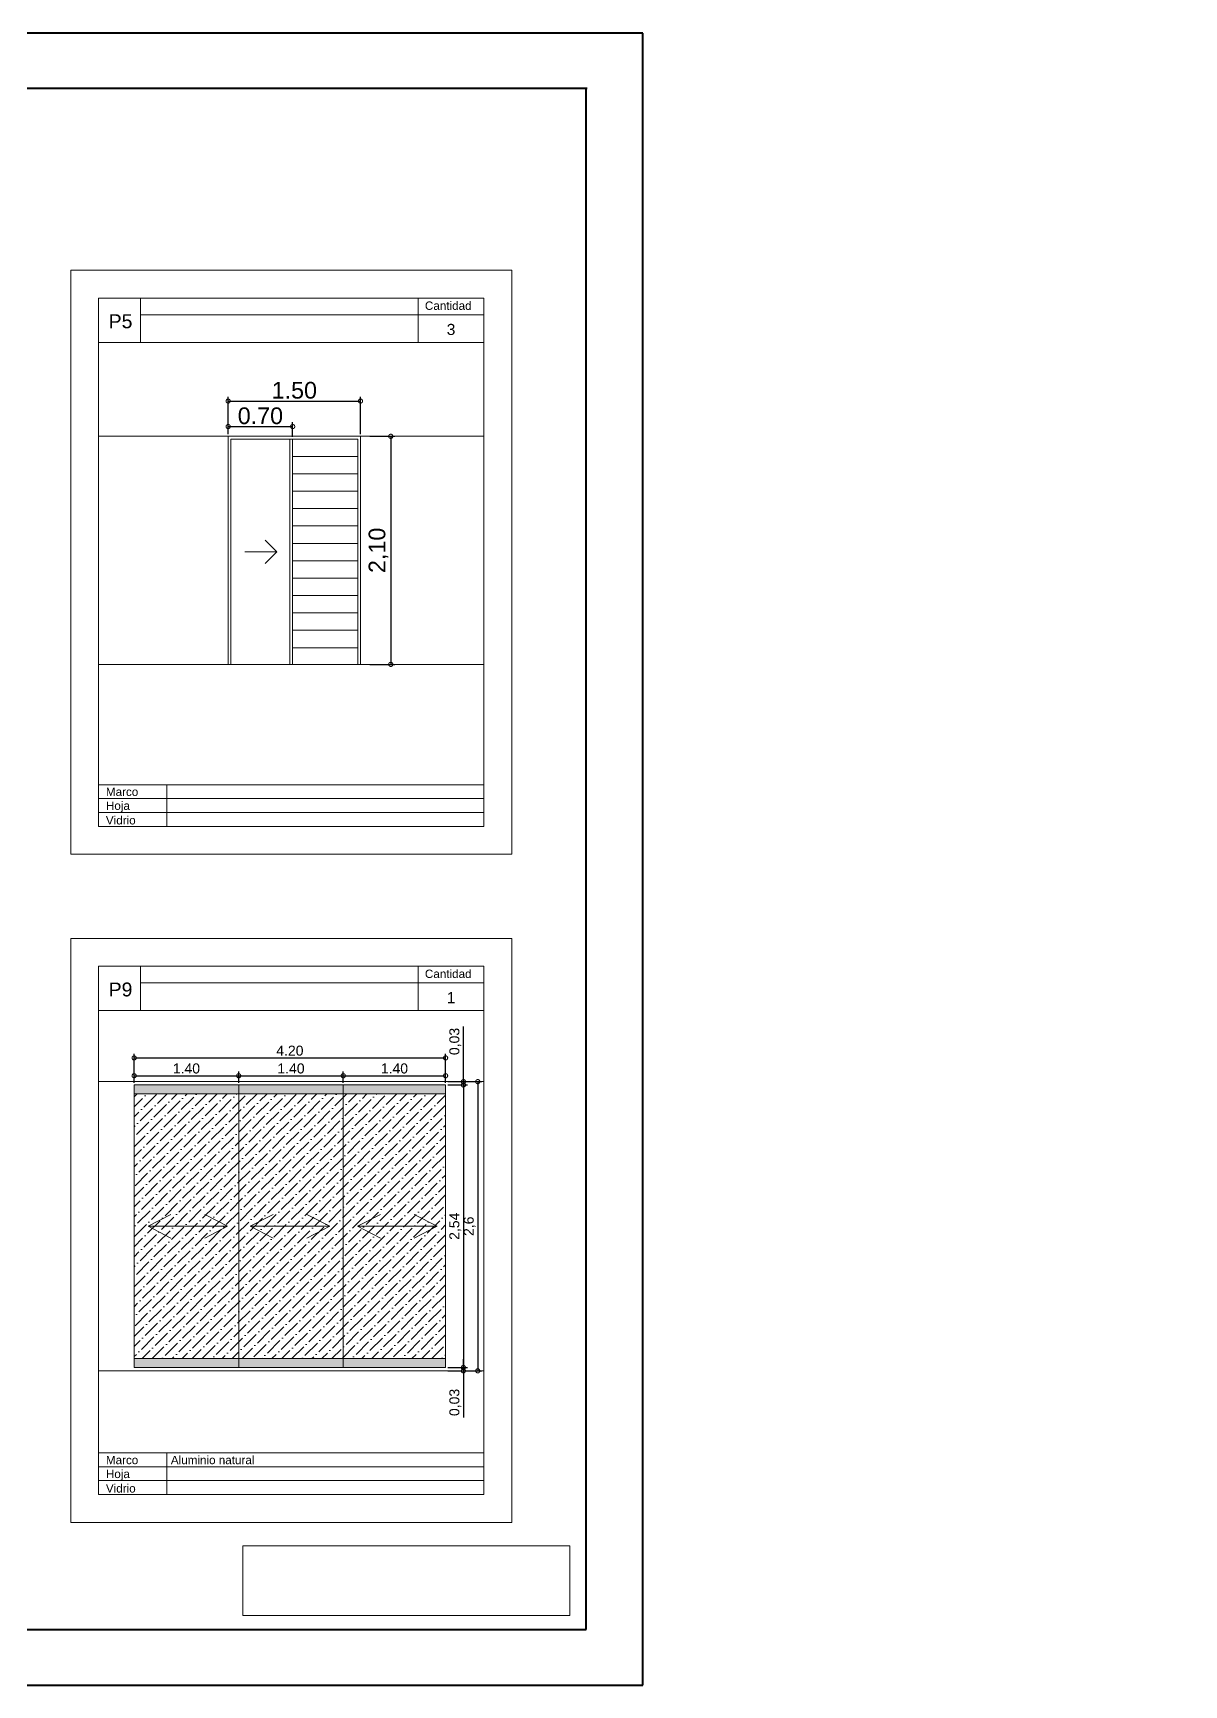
# Model space of a CAD drawing. Header units: millimetres. Extents: x 110427 to 125914, y 76277 to 76441.
# Drawn here: x 114031.14 to 114041.48, y 76291.86 to 76306.71 of the extents above; entities that cross this region are included whole.
import ezdxf

# ---------------------------------------------------------------- set-up
doc = ezdxf.new("R2010")
doc.units = ezdxf.units.MM
for name, pattern in [('ACAD_ISO03W100', [30, 12, -18]), ('ACAD_ISO05W100', [33, 24, -3, 0, -3, 0, -3]), ('JIS_02_0.7', [1.35, 0.75, -0.6])]:
    doc.linetypes.add(name, pattern=pattern)
for name, color, linetype, lineweight in [('0.30', 1, 'Continuous', 30), ('06_CIVIL VISTAS GRUESA', 244, 'Continuous', 13), ('08_CIVIL VISTAS FINO', 251, 'Continuous', 5), ('09_CIVIL PROYECCIONES', 230, 'JIS_02_0.7', 5), ('13_COTAS', 8, 'Continuous', 9), ('Punteada', 4, 'ACAD_ISO05W100', 5), ('texto', 170, 'Continuous', 5)]:
    doc.layers.add(name, color=color, linetype=linetype, lineweight=lineweight)
doc.styles.add('A', font='arial.ttf')
doc.styles.get("Standard").update_dxf_attribs({"font": 'arial.ttf'})
doc.styles.add('Swis721 BT', font='swiss.ttf')
doc.dimstyles.new('ISO-23', dxfattribs={"dimscale": 0.03, "dimtxt": 5, "dimasz": 2.5, "dimexe": 1.25, "dimexo": 0.625, "dimtad": 1, "dimtxsty": 'Swis721 BT', "dimblk": 'DOTSMALL', "dimcen": 2.5, "dimclrt": 150, "dimadec": 0, "dimazin": 0, "dimtfac": 1, "dimtmove": 0, "dimatfit": 3, "dimfxl": 0, "dimarcsym": 0})
picture_1 = doc.add_image_def('image1.png', size_in_pixel=(2031, 433))

# ---------------------------------------------------------------- blocks, each defined once
blk = doc.blocks.new('planilla simple')
at = {"layer": '06_CIVIL VISTAS GRUESA'}
for p, q in [((2743500, 218871), (2739537, 218871)), ((2739537, 218871), (2739537, 213621)), ((2739537, 218871), (2739537, 218496)), ((2743500, 218871), (2743500, 213621)), ((2743250, 218621), (2739787, 218621)), ((2739787, 218621), (2739787, 218221)), ((2739787, 218621), (2743250, 218621)), ((2740162, 218596), (2740162, 218621)), ((2740162, 218221), (2740162, 218596)), ((2743250, 218621), (2743250, 213871)), ((2740162, 218471), (2741354, 218471)), ((2740162, 218471), (2740162, 218346)), ((2741354, 218471), (2741908, 218471)), ((2742473, 218471), (2741908, 218471)), ((2742473, 218471), (2743092, 218471)), ((2743092, 218471), (2743250, 218471)), ((2739787, 218221), (2740162, 218221)), ((2739787, 218221), (2739787, 213871)), ((2740162, 218221), (2743250, 218221)), ((2741908, 218221), (2741908, 218221)), ((2739787, 213871), (2739787, 215121)), ((2739787, 214246), (2743250, 214246)), ((2740400, 214246), (2740400, 213871)), ((2739787, 214121), (2743250, 214121)), ((2739787, 213996), (2743250, 213996)), ((2739787, 213871), (2743250, 213871)), ((2739787, 213871), (2743250, 213871)), ((2739537, 213621), (2743500, 213621))]:
    blk.add_line(p, q, dxfattribs=at)
blk = doc.blocks.new('planilla simple2')
at = {"layer": '06_CIVIL VISTAS GRUESA'}
blk.add_line((2737480, 217738), (2737480, 217338), dxfattribs=at)
at = {"layer": '13_COTAS'}
blk.add_blockref('planilla simple', (-5180, -883), dxfattribs=at)
blk = doc.blocks.new('_DotSmall')
at = {"color": 0, "linetype": 'ByBlock', "const_width": 0.5}
blk.add_lwpolyline([(-0.0625, 0, 1), (0.0625, 0, 1)], format="xyb", close=True, dxfattribs=at)
blk = doc.blocks.new('*D145')
at = {"layer": '13_COTAS', "color": 0, "lineweight": -2}
for p, q in [((114032.891, 76303.102), (114032.891, 76303.209)), ((114032.891, 76303.171), (114033.471, 76303.171)), ((114033.471, 76303.077), (114033.471, 76303.209))]:
    blk.add_line(p, q, dxfattribs=at)
at = {"layer": 'Defpoints', "color": 0}
for p in [(114033.471, 76303.171), (114032.891, 76303.083), (114033.471, 76303.058)]:
    blk.add_point(p, dxfattribs=at)
at = {"layer": '13_COTAS', "color": 0, "lineweight": -2, "xscale": 0.075, "yscale": 0.075, "zscale": 0.075, "rotation": 180}
blk.add_blockref('_DotSmall', (114032.891, 76303.171), dxfattribs=at)
at = {"layer": '13_COTAS', "color": 0, "lineweight": -2, "xscale": 0.075, "yscale": 0.075, "zscale": 0.075}
blk.add_blockref('_DotSmall', (114033.471, 76303.171), dxfattribs=at)
at = {"layer": '13_COTAS', "color": 150, "insert": (114033.181, 76303.267), "char_height": 0.15, "attachment_point": 5, "style": 'Swis721 BT'}
blk.add_mtext('0.70', dxfattribs=at)
blk = doc.blocks.new('*D146')
at = {"layer": '13_COTAS', "color": 0, "lineweight": -2}
for p, q in [((114032.891, 76303.102), (114032.891, 76303.438)), ((114032.891, 76303.4), (114034.081, 76303.4)), ((114034.081, 76303.102), (114034.081, 76303.438))]:
    blk.add_line(p, q, dxfattribs=at)
at = {"layer": 'Defpoints', "color": 0}
for p in [(114034.081, 76303.4), (114032.891, 76303.083), (114034.081, 76303.083)]:
    blk.add_point(p, dxfattribs=at)
at = {"layer": '13_COTAS', "color": 0, "lineweight": -2, "xscale": 0.075, "yscale": 0.075, "zscale": 0.075, "rotation": 180}
blk.add_blockref('_DotSmall', (114032.891, 76303.4), dxfattribs=at)
at = {"layer": '13_COTAS', "color": 0, "lineweight": -2, "xscale": 0.075, "yscale": 0.075, "zscale": 0.075}
blk.add_blockref('_DotSmall', (114034.081, 76303.4), dxfattribs=at)
at = {"layer": '13_COTAS', "color": 150, "insert": (114033.486, 76303.496), "char_height": 0.15, "attachment_point": 5, "style": 'Swis721 BT'}
blk.add_mtext('1.50', dxfattribs=at)
blk = doc.blocks.new('*D64')
at = {"layer": '13_COTAS', "color": 0, "lineweight": -2}
for p, q in [((114034.166, 76303.083), (114034.39, 76303.083)), ((114034.353, 76303.083), (114034.353, 76301.033)), ((114034.166, 76301.033), (114034.39, 76301.033))]:
    blk.add_line(p, q, dxfattribs=at)
at = {"layer": 'Defpoints', "color": 0}
for p in [(114034.147, 76303.083), (114034.147, 76301.033), (114034.353, 76301.033)]:
    blk.add_point(p, dxfattribs=at)
at = {"layer": '13_COTAS', "color": 0, "lineweight": -2, "xscale": 0.075, "yscale": 0.075, "zscale": 0.075}
for p, rotation in [((114034.353, 76303.083), 90), ((114034.353, 76301.033), 270)]:
    blk.add_blockref('_DotSmall', p, dxfattribs=dict(at, rotation=rotation))
at = {"layer": '13_COTAS', "color": 150, "insert": (114034.243, 76302.058), "char_height": 0.15, "attachment_point": 5, "rotation": 90, "style": 'Swis721 BT'}
blk.add_mtext('2,10', dxfattribs=at)
blk = doc.blocks.new('*D214')
at = {"layer": '13_COTAS', "color": 0, "lineweight": -2}
for p, q in [((114032.046, 76297.271), (114032.046, 76297.532)), ((114034.846, 76297.271), (114034.846, 76297.532)), ((114032.046, 76297.495), (114034.846, 76297.495))]:
    blk.add_line(p, q, dxfattribs=at)
at = {"layer": 'Defpoints', "color": 0}
for p in [(114034.846, 76297.495), (114032.046, 76297.252), (114034.846, 76297.252)]:
    blk.add_point(p, dxfattribs=at)
at = {"layer": '13_COTAS', "color": 0, "lineweight": -2, "xscale": 0.075, "yscale": 0.075, "zscale": 0.075, "rotation": 180}
blk.add_blockref('_DotSmall', (114032.046, 76297.495), dxfattribs=at)
at = {"layer": '13_COTAS', "color": 0, "lineweight": -2, "xscale": 0.075, "yscale": 0.075, "zscale": 0.075}
blk.add_blockref('_DotSmall', (114034.846, 76297.495), dxfattribs=at)
at = {"layer": '13_COTAS', "color": 150, "insert": (114033.446, 76297.56), "char_height": 0.09, "attachment_point": 5, "style": 'Swis721 BT'}
blk.add_mtext('4.20', dxfattribs=at)
blk = doc.blocks.new('*D215')
at = {"layer": '13_COTAS', "color": 0, "lineweight": -2}
for p, q in [((114032.046, 76297.271), (114032.046, 76297.373)), ((114032.986, 76297.271), (114032.986, 76297.373)), ((114032.046, 76297.335), (114032.986, 76297.335))]:
    blk.add_line(p, q, dxfattribs=at)
at = {"layer": 'Defpoints', "color": 0}
for p in [(114032.046, 76297.252), (114032.986, 76297.335), (114032.986, 76297.252)]:
    blk.add_point(p, dxfattribs=at)
at = {"layer": '13_COTAS', "color": 0, "lineweight": -2, "xscale": 0.075, "yscale": 0.075, "zscale": 0.075, "rotation": 180}
blk.add_blockref('_DotSmall', (114032.046, 76297.335), dxfattribs=at)
at = {"layer": '13_COTAS', "color": 0, "lineweight": -2, "xscale": 0.075, "yscale": 0.075, "zscale": 0.075}
blk.add_blockref('_DotSmall', (114032.986, 76297.335), dxfattribs=at)
at = {"layer": '13_COTAS', "color": 150, "insert": (114032.516, 76297.4), "char_height": 0.09, "attachment_point": 5, "style": 'Swis721 BT'}
blk.add_mtext('1.40', dxfattribs=at)
blk = doc.blocks.new('*D216')
at = {"layer": '13_COTAS', "color": 0, "lineweight": -2}
for p, q in [((114032.986, 76297.271), (114032.986, 76297.373)), ((114033.926, 76297.271), (114033.926, 76297.373)), ((114032.986, 76297.335), (114033.926, 76297.335))]:
    blk.add_line(p, q, dxfattribs=at)
at = {"layer": 'Defpoints', "color": 0}
for p in [(114032.986, 76297.252), (114033.926, 76297.335), (114033.926, 76297.252)]:
    blk.add_point(p, dxfattribs=at)
at = {"layer": '13_COTAS', "color": 0, "lineweight": -2, "xscale": 0.075, "yscale": 0.075, "zscale": 0.075, "rotation": 180}
blk.add_blockref('_DotSmall', (114032.986, 76297.335), dxfattribs=at)
at = {"layer": '13_COTAS', "color": 0, "lineweight": -2, "xscale": 0.075, "yscale": 0.075, "zscale": 0.075}
blk.add_blockref('_DotSmall', (114033.926, 76297.335), dxfattribs=at)
at = {"layer": '13_COTAS', "color": 150, "insert": (114033.456, 76297.4), "char_height": 0.09, "attachment_point": 5, "style": 'Swis721 BT'}
blk.add_mtext('1.40', dxfattribs=at)
blk = doc.blocks.new('*D217')
at = {"layer": '13_COTAS', "color": 0, "lineweight": -2}
for p, q in [((114033.926, 76297.271), (114033.926, 76297.373)), ((114034.846, 76297.271), (114034.846, 76297.373)), ((114033.926, 76297.335), (114034.846, 76297.335))]:
    blk.add_line(p, q, dxfattribs=at)
at = {"layer": 'Defpoints', "color": 0}
for p in [(114033.926, 76297.252), (114034.846, 76297.335), (114034.846, 76297.252)]:
    blk.add_point(p, dxfattribs=at)
at = {"layer": '13_COTAS', "color": 0, "lineweight": -2, "xscale": 0.075, "yscale": 0.075, "zscale": 0.075, "rotation": 180}
blk.add_blockref('_DotSmall', (114033.926, 76297.335), dxfattribs=at)
at = {"layer": '13_COTAS', "color": 0, "lineweight": -2, "xscale": 0.075, "yscale": 0.075, "zscale": 0.075}
blk.add_blockref('_DotSmall', (114034.846, 76297.335), dxfattribs=at)
at = {"layer": '13_COTAS', "color": 150, "insert": (114034.386, 76297.4), "char_height": 0.09, "attachment_point": 5, "style": 'Swis721 BT'}
blk.add_mtext('1.40', dxfattribs=at)
blk = doc.blocks.new('*D218')
at = {"layer": '13_COTAS', "color": 0, "lineweight": -2}
for p, q in [((114035.006, 76297.282), (114035.006, 76297.777)), ((114034.937, 76297.282), (114035.044, 76297.282)), ((114034.937, 76297.252), (114035.044, 76297.252)), ((114035.006, 76297.252), (114035.006, 76297.282)), ((114035.006, 76297.252), (114035.006, 76297.177))]:
    blk.add_line(p, q, dxfattribs=at)
at = {"layer": 'Defpoints', "color": 0}
for p in [(114034.918, 76297.282), (114034.918, 76297.252), (114035.006, 76297.252)]:
    blk.add_point(p, dxfattribs=at)
at = {"layer": '13_COTAS', "color": 0, "lineweight": -2, "xscale": 0.075, "yscale": 0.075, "zscale": 0.075}
for p, rotation in [((114035.006, 76297.282), 270), ((114035.006, 76297.252), 90)]:
    blk.add_blockref('_DotSmall', p, dxfattribs=dict(at, rotation=rotation))
at = {"layer": '13_COTAS', "color": 150, "insert": (114034.933, 76297.643), "char_height": 0.09, "attachment_point": 5, "rotation": 90, "style": 'Swis721 BT'}
blk.add_mtext('0,03', dxfattribs=at)
blk = doc.blocks.new('*D220')
at = {"layer": '13_COTAS', "color": 0, "lineweight": -2}
for p, q in [((114034.865, 76297.252), (114035.044, 76297.252)), ((114035.006, 76297.252), (114035.006, 76294.712)), ((114034.865, 76294.712), (114035.044, 76294.712))]:
    blk.add_line(p, q, dxfattribs=at)
at = {"layer": 'Defpoints', "color": 0}
for p in [(114034.846, 76297.252), (114034.846, 76294.712), (114035.006, 76294.712)]:
    blk.add_point(p, dxfattribs=at)
at = {"layer": '13_COTAS', "color": 0, "lineweight": -2, "xscale": 0.075, "yscale": 0.075, "zscale": 0.075}
for p, rotation in [((114035.006, 76297.252), 90), ((114035.006, 76294.712), 270)]:
    blk.add_blockref('_DotSmall', p, dxfattribs=dict(at, rotation=rotation))
at = {"layer": '13_COTAS', "color": 150, "insert": (114034.933, 76295.982), "char_height": 0.09, "attachment_point": 5, "rotation": 90, "style": 'Swis721 BT'}
blk.add_mtext('2,54', dxfattribs=at)
blk = doc.blocks.new('*D221')
at = {"layer": '13_COTAS', "color": 0, "lineweight": -2}
for p, q in [((114034.865, 76294.712), (114035.044, 76294.712)), ((114035.006, 76294.712), (114035.006, 76294.787)), ((114035.006, 76294.712), (114035.006, 76294.682)), ((114034.865, 76294.682), (114035.044, 76294.682)), ((114035.006, 76294.682), (114035.006, 76294.264))]:
    blk.add_line(p, q, dxfattribs=at)
at = {"layer": 'Defpoints', "color": 0}
for p in [(114034.846, 76294.712), (114034.846, 76294.682), (114035.006, 76294.682)]:
    blk.add_point(p, dxfattribs=at)
at = {"layer": '13_COTAS', "color": 0, "lineweight": -2, "xscale": 0.075, "yscale": 0.075, "zscale": 0.075}
for p, rotation in [((114035.006, 76294.712), 270), ((114035.006, 76294.682), 90)]:
    blk.add_blockref('_DotSmall', p, dxfattribs=dict(at, rotation=rotation))
at = {"layer": '13_COTAS', "color": 150, "insert": (114034.933, 76294.398), "char_height": 0.09, "attachment_point": 5, "rotation": 90, "style": 'Swis721 BT'}
blk.add_mtext('0,03', dxfattribs=at)
blk = doc.blocks.new('*D219')
at = {"layer": '13_COTAS', "color": 0, "lineweight": -2}
for p, q in [((114034.865, 76297.282), (114035.172, 76297.282)), ((114035.135, 76297.282), (114035.135, 76294.682)), ((114034.865, 76294.682), (114035.172, 76294.682))]:
    blk.add_line(p, q, dxfattribs=at)
at = {"layer": 'Defpoints', "color": 0}
for p in [(114034.846, 76297.282), (114034.846, 76294.682), (114035.135, 76294.682)]:
    blk.add_point(p, dxfattribs=at)
at = {"layer": '13_COTAS', "color": 0, "lineweight": -2, "xscale": 0.075, "yscale": 0.075, "zscale": 0.075}
for p, rotation in [((114035.135, 76297.282), 90), ((114035.135, 76294.682), 270)]:
    blk.add_blockref('_DotSmall', p, dxfattribs=dict(at, rotation=rotation))
at = {"layer": '13_COTAS', "color": 150, "insert": (114035.062, 76295.982), "char_height": 0.09, "attachment_point": 5, "rotation": 90, "style": 'Swis721 BT'}
blk.add_mtext('2,6', dxfattribs=at)
blk = doc.blocks.new('marco a3')
at = {"layer": '0.30', "color": 18, "lineweight": 40}
for p, q in [((-60.305, 56.936), (-76.055, 56.936)), ((-76.055, 56.936), (-76.055, 45.798)), ((-60.305, 45.798), (-60.305, 56.936)), ((-60.68, 56.561), (-75.117, 56.561)), ((-75.117, 56.561), (-75.117, 46.173)), ((-60.688, 46.173), (-60.688, 56.561)), ((-75.117, 46.173), (-60.688, 46.173)), ((-76.055, 45.798), (-60.305, 45.798))]:
    blk.add_line(p, q, dxfattribs=at)

msp = doc.modelspace()

# ---------------------------------------------------------------- hatches: boundary and pattern name
h = msp.add_hatch(color=251)
h.dxf.hatch_style = 1
h.paths.add_polyline_path([(114034.846, 76297.252), (114033.946, 76297.252), (114033.946, 76297.172), (114034.846, 76297.172)])
h.paths.add_polyline_path([(114033.946, 76297.252), (114032.896, 76297.252), (114032.896, 76297.172), (114033.946, 76297.172)])
h.paths.add_polyline_path([(114032.896, 76297.252), (114032.046, 76297.252), (114032.046, 76297.172), (114032.896, 76297.172)])
h.paths.add_polyline_path([(114032.896, 76294.792), (114032.046, 76294.792), (114032.046, 76294.712), (114032.896, 76294.712)])
h.paths.add_polyline_path([(114033.946, 76294.792), (114032.896, 76294.792), (114032.896, 76294.712), (114033.946, 76294.712)])
h.paths.add_polyline_path([(114034.846, 76294.792), (114033.946, 76294.792), (114033.946, 76294.712), (114034.846, 76294.712)])
at = {"layer": '13_COTAS'}
h = msp.add_hatch(dxfattribs=at)
h.set_pattern_fill('ANSI36', color=256, scale=0.02)
h.set_pattern_definition([(45, (57.16975, 4.141704), (0.033675960454, 0.123478521665), [0.15875, -0.03175, 0, -0.03175])])
h.paths.add_polyline_path([(114033.926, 76297.172), (114032.986, 76297.172), (114032.986, 76294.792), (114033.926, 76294.792)])
h.paths.add_polyline_path([(114032.986, 76297.172), (114032.046, 76297.172), (114032.046, 76294.792), (114032.986, 76294.792)])
h.paths.add_polyline_path([(114034.846, 76297.172), (114033.926, 76297.172), (114033.926, 76294.792), (114034.846, 76294.792)])

# ---------------------------------------------------------------- linework, layer by layer
at = {"layer": '06_CIVIL VISTAS GRUESA'}
msp.add_line((114034.6, 76304.326), (114034.6, 76303.926), dxfattribs=at)
at = {"layer": '08_CIVIL VISTAS FINO'}
for p, q in [((114033.33, 76302.045), (114033.224, 76302.151)), ((114033.042, 76302.045), (114033.33, 76302.045)), ((114033.33, 76302.045), (114033.224, 76301.939)), ((114032.171, 76295.982), (114032.377, 76296.088)), ((114032.886, 76295.982), (114032.68, 76296.088)), ((114033.089, 76295.982), (114033.295, 76296.088)), ((114033.804, 76295.982), (114033.598, 76296.088)), ((114034.053, 76295.982), (114034.26, 76296.088)), ((114034.769, 76295.982), (114034.563, 76296.088)), ((114032.886, 76295.982), (114032.171, 76295.982)), ((114032.171, 76295.982), (114032.377, 76295.876)), ((114032.886, 76295.982), (114032.68, 76295.876)), ((114033.804, 76295.982), (114033.089, 76295.982)), ((114033.089, 76295.982), (114033.295, 76295.876)), ((114033.804, 76295.982), (114033.598, 76295.876)), ((114034.769, 76295.982), (114034.053, 76295.982)), ((114034.053, 76295.982), (114034.26, 76295.876)), ((114034.769, 76295.982), (114034.563, 76295.876))]:
    msp.add_line(p, q, dxfattribs=at)
at = {"layer": '09_CIVIL PROYECCIONES', "color": 80, "linetype": 'ByBlock', "ltscale": 2}
for p, q in [((114032.891, 76301.033), (114032.891, 76303.083)), ((114032.891, 76303.083), (114034.081, 76303.083)), ((114032.916, 76301.033), (114032.916, 76303.058)), ((114032.916, 76303.058), (114034.056, 76303.058)), ((114033.446, 76301.033), (114033.446, 76303.058)), ((114033.471, 76301.033), (114033.471, 76303.058)), ((114033.471, 76303.058), (114033.471, 76302.908)), ((114034.056, 76303.058), (114034.056, 76301.033)), ((114034.081, 76301.033), (114034.081, 76303.083)), ((114033.471, 76302.902), (114034.056, 76302.902)), ((114033.471, 76302.902), (114033.471, 76302.745)), ((114033.471, 76302.745), (114034.056, 76302.745)), ((114033.471, 76302.589), (114034.056, 76302.589)), ((114033.471, 76302.433), (114034.056, 76302.433)), ((114033.471, 76302.277), (114034.056, 76302.277)), ((114033.471, 76302.12), (114034.056, 76302.12)), ((114033.471, 76301.964), (114034.056, 76301.964)), ((114033.471, 76301.808), (114034.056, 76301.808)), ((114033.471, 76301.652), (114034.056, 76301.652)), ((114033.471, 76301.495), (114034.056, 76301.495)), ((114033.471, 76301.339), (114034.056, 76301.339)), ((114033.471, 76301.183), (114034.056, 76301.183)), ((114032.891, 76301.033), (114034.081, 76301.033)), ((114033.446, 76301.033), (114033.471, 76301.033)), ((114034.846, 76297.252), (114032.046, 76297.252)), ((114032.046, 76297.252), (114032.046, 76294.712)), ((114032.986, 76297.252), (114032.986, 76294.712)), ((114033.926, 76297.252), (114033.926, 76294.712)), ((114034.846, 76294.712), (114034.846, 76297.252)), ((114034.846, 76297.172), (114032.046, 76297.172)), ((114032.046, 76294.792), (114034.846, 76294.792)), ((114032.046, 76294.712), (114034.846, 76294.712))]:
    msp.add_line(p, q, dxfattribs=at)
at = {"layer": 'Punteada', "linetype": 'ACAD_ISO03W100', "ltscale": 10}
for p, q in [((114031.727, 76303.083), (114035.19, 76303.083)), ((114031.727, 76301.033), (114035.19, 76301.033)), ((114031.727, 76297.282), (114035.19, 76297.282)), ((114031.727, 76294.682), (114035.19, 76294.682))]:
    msp.add_line(p, q, dxfattribs=at)

# ---------------------------------------------------------------- block references
at = {"layer": '0.30', "xscale": 1.333333333333327, "yscale": 1.333333333333327, "zscale": 1.333333333333327}
msp.add_blockref('marco a3', (114117.026, 76230.794), dxfattribs=at)
at = {"layer": '13_COTAS'}
for p, xscale, yscale, zscale in [((111297.12, 76086.588), 0.001, 0.001, 0.001), ((111297.12, 76080.582), 0.001000000000000194, 0.001000000000000194, 0.001000000000000194)]:
    msp.add_blockref('planilla simple2', p, dxfattribs=dict(at, xscale=xscale, yscale=yscale, zscale=zscale))

# ---------------------------------------------------------------- texts
at = {"layer": 'texto', "attachment_point": 1}
for s, width, insert, char_height in [('{\\fArial|b0|i0|c0|p34;Cantidad}', 3.33814, (114034.66, 76304.295), 0.075), ('P5', 1.5, (114031.817, 76304.18), 0.125), ('3', 200, (114034.856, 76304.094), 0.1), ('{\\fArial|b0|i0|c0|p34;Marco}', 13.85, (114031.792, 76299.925), 0.075), ('{\\fArial|b0|i0|c0|p34;Cantidad}', 3.33814, (114034.66, 76298.289), 0.075), ('P9', 1.5, (114031.817, 76298.173), 0.125), ('1', 200, (114034.856, 76298.087), 0.1), ('{\\fArial|b0|i0|c0|p34;Marco}', 13.85, (114031.792, 76293.918), 0.075), ('Aluminio natural', 13.85, (114032.376, 76293.918), 0.075)]:
    msp.add_mtext_dynamic_manual_height_columns(s, width=width, gutter_width=12.5, heights=[0], dxfattribs=dict(at, insert=insert, char_height=char_height))
at = {"layer": 'texto', "char_height": 0.075, "attachment_point": 1, "style": 'A'}
for s, insert in [('Hoja', (114031.792, 76299.8)), ('Vidrio', (114031.792, 76299.669)), ('Vidrio', (114031.792, 76293.663)), ('Hoja', (114031.792, 76293.793))]:
    msp.add_mtext_dynamic_manual_height_columns(s, width=13.85, gutter_width=12.5, heights=[0], dxfattribs=dict(at, insert=insert))

# ---------------------------------------------------------------- dimensions: what is measured, and where the dimension line sits
at = {"layer": '13_COTAS'}
for base, p2, text, picture, middle in [((114034.081, 76303.4), (114034.081, 76303.083), '1.50', '*D146', (114033.486, 76303.496)), ((114033.471, 76303.171), (114033.471, 76303.058), '0.70', '*D145', (114033.181, 76303.267))]:
    dim = msp.add_linear_dim(base=base, p1=(114032.891, 76303.083), p2=p2, text=text, dimstyle='ISO-23', dxfattribs=at)
    dim.commit()
    dim.dimension.update_dxf_attribs({"geometry": picture, "text_midpoint": middle})
dim = msp.add_linear_dim(base=(114034.353, 76301.033), p1=(114034.147, 76303.083), p2=(114034.147, 76301.033), angle=90, text='2,10', dimstyle='ISO-23', dxfattribs=at)
dim.commit()
dim.dimension.update_dxf_attribs({"geometry": '*D64', "text_midpoint": (114034.243, 76302.058)})
dim = msp.add_linear_dim(base=(114035.006, 76297.252), p1=(114034.918, 76297.282), p2=(114034.918, 76297.252), angle=90, dimstyle='ISO-23', override={"dimtxt": 3}, dxfattribs=at)
dim.commit()
dim.dimension.update_dxf_attribs({"geometry": '*D218', "text_midpoint": (114035.006, 76297.643), "dimtype": 160})
for base, p1, p2, text, picture, middle in [((114034.846, 76297.495), (114032.046, 76297.252), (114034.846, 76297.252), '4.20', '*D214', (114033.446, 76297.56)), ((114032.986, 76297.335), (114032.046, 76297.252), (114032.986, 76297.252), '1.40', '*D215', (114032.516, 76297.4)), ((114033.926, 76297.335), (114032.986, 76297.252), (114033.926, 76297.252), '1.40', '*D216', (114033.456, 76297.4)), ((114034.846, 76297.335), (114033.926, 76297.252), (114034.846, 76297.252), '1.40', '*D217', (114034.386, 76297.4))]:
    dim = msp.add_linear_dim(base=base, p1=p1, p2=p2, text=text, dimstyle='ISO-23', override={"dimtxt": 3}, dxfattribs=at)
    dim.commit()
    dim.dimension.update_dxf_attribs({"geometry": picture, "text_midpoint": middle})
for base, p1, p2, picture, middle in [((114035.135, 76294.682), (114034.846, 76297.282), (114034.846, 76294.682), '*D219', (114035.062, 76295.982)), ((114035.006, 76294.712), (114034.846, 76297.252), (114034.846, 76294.712), '*D220', (114034.933, 76295.982)), ((114035.006, 76294.682), (114034.846, 76294.712), (114034.846, 76294.682), '*D221', (114034.933, 76294.398))]:
    dim = msp.add_linear_dim(base=base, p1=p1, p2=p2, angle=90, dimstyle='ISO-23', override={"dimtxt": 3}, dxfattribs=at)
    dim.commit()
    dim.dimension.update_dxf_attribs({"geometry": picture, "text_midpoint": middle})

# ---------------------------------------------------------------- pictures from other files: only their frames are drawn
at = {"layer": '06_CIVIL VISTAS GRUESA'}
image = msp.add_image(picture_1, insert=(114033.023, 76292.483), size_in_units=(2.94, 0.627), rotation=0, dxfattribs=at)
image.dxf.flags = 15

doc.saveas('drawing.dxf')
